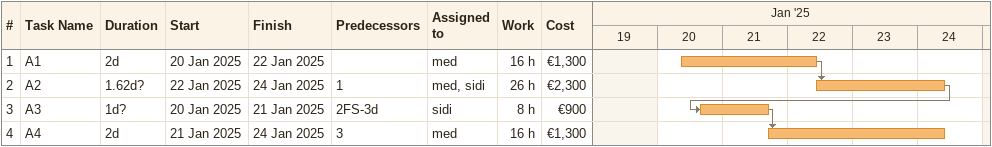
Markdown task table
| ID | Task | Duration | Start | Finish | Predecessors | Resources | Work (h) | Cost (€) |
|---|---|---|---|---|---|---|---|---|
| 1 | A1 | 2d | 2025-01-20 | 2025-01-22 |  | med | 16 | 1300 |
| 2 | A2 | 1.62d? | 2025-01-22 | 2025-01-24 | 1 | med, sidi | 26 | 2300 |
| 3 | A3 | 1d? | 2025-01-20 | 2025-01-21 | 2FS-3d | sidi | 8 | 900 |
| 4 | A4 | 2d | 2025-01-21 | 2025-01-24 | 3 | med | 16 | 1300 |
